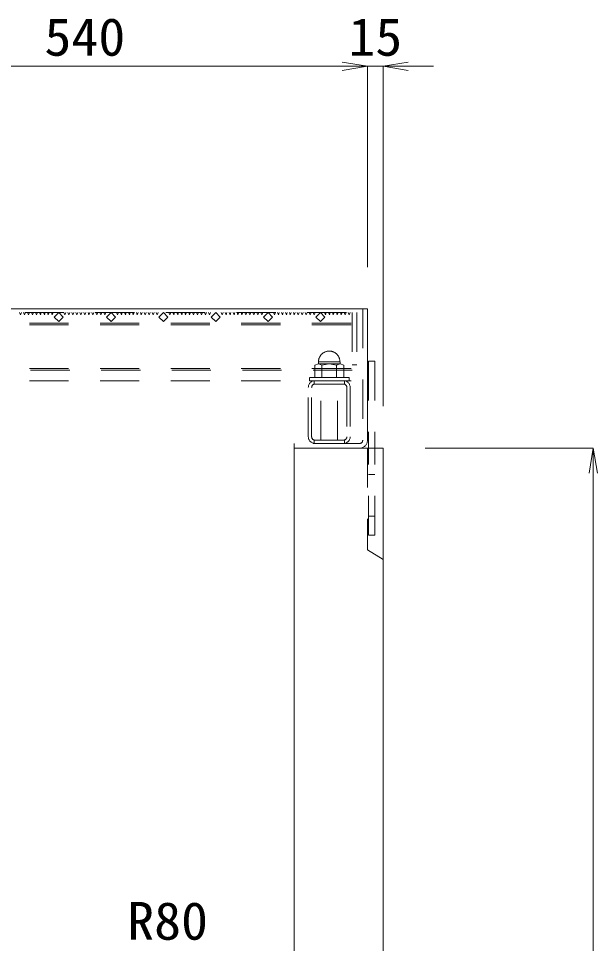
# Model space of a CAD drawing. Units: millimetres at full size; some dimension numbers follow another scale. Extents: x -734 to 58102, y 49499 to 87169.
# Drawn here: x 38723 to 39276, y 56570 to 57454 of the extents above; entities that cross this region are included whole.
import ezdxf
from ezdxf.enums import TextEntityAlignment as Align

# ---------------------------------------------------------------- set-up
doc = ezdxf.new("R2010")
doc.units = ezdxf.units.MM
doc.header["$LTSCALE"] = 50
doc.linetypes.add('USER1', pattern=[1.35, 0.75, -0.6])
for name, color, linetype, lineweight in [('寸法線', 7, 'Continuous', 13), ('引出線', 4, 'Continuous', 13), ('本体', 2, 'Continuous', 20), ('ｸﾞﾚｰﾁﾝｸﾞ', 7, 'USER1', 9)]:
    doc.layers.add(name, color=color, linetype=linetype, lineweight=lineweight)
doc.styles.add('ＭＳ 明朝', font='')
doc.styles.get('ＭＳ 明朝').set_extended_font_data('MS Mincho')

# ---------------------------------------------------------------- blocks, each defined once
blk = doc.blocks.new('open_arrow')
at = {"color": 0, "linetype": 'Continuous', "lineweight": -2}
blk.add_lwpolyline([(7.5, 1.25), (0, 0), (7.5, -1.25)], dxfattribs=at)

msp = doc.modelspace()

# ---------------------------------------------------------------- linework, layer by layer
at = {"layer": '寸法線'}
for p, q in [((39056.09, 57408.54), (38516.09, 57408.54)), ((39008.09, 57408.54), (39119.09, 57408.54)), ((39056.09, 57216.64), (39056.09, 57408.54)), ((39056.09, 57216.64), (39056.09, 57408.54)), ((39071.09, 57083.63), (39071.09, 57408.54)), ((39111.11, 57043.61), (39271.91, 57043.61)), ((39271.91, 57043.61), (39271.91, 55993.62))]:
    msp.add_line(p, q, dxfattribs=at)
at = {"layer": '本体'}
for p, q in [((38986.09, 56537.65), (38986.09, 57043.61)), ((39071.1, 57043.61), (38986.09, 57043.61)), ((39071.09, 55993.62), (39071.09, 57043.61))]:
    msp.add_line(p, q, dxfattribs=at)
at = {"layer": '本体', "linetype": 'USER1', "lineweight": 9}
for p, q in [((39056.1, 57043.61), (39056.1, 56946.61)), ((39056.1, 56946.61), (39071.1, 56937.11))]:
    msp.add_line(p, q, dxfattribs=at)
at = {"layer": 'ｸﾞﾚｰﾁﾝｸﾞ', "linetype": 'Continuous'}
for p, q in [((38516.09, 57176.61), (39056.09, 57176.62)), ((39056.09, 57176.61), (39056.09, 57051.11))]:
    msp.add_line(p, q, dxfattribs=at)
at = {"layer": 'ｸﾞﾚｰﾁﾝｸﾞ', "lineweight": 5}
msp.add_line((38526.09, 57173.11), (39046.1, 57173.11), dxfattribs=at)
at = {"layer": 'ｸﾞﾚｰﾁﾝｸﾞ'}
for p, q in [((38723.69, 57173.11), (38724.59, 57171.01)), ((38724.59, 57171.01), (38725.49, 57173.11)), ((38727.49, 57173.11), (38728.39, 57171.01)), ((38728.39, 57171.01), (38729.29, 57173.11)), ((38731.29, 57173.11), (38732.19, 57171.01)), ((38732.19, 57171.01), (38733.09, 57173.11)), ((38735.09, 57173.11), (38735.99, 57171.01)), ((38735.99, 57171.01), (38736.89, 57173.11)), ((38738.89, 57173.11), (38739.79, 57171.01)), ((38739.79, 57171.01), (38740.69, 57173.11)), ((38742.69, 57173.11), (38743.59, 57171.01)), ((38743.59, 57171.01), (38744.49, 57173.11)), ((38746.49, 57173.11), (38747.39, 57171.01)), ((38747.39, 57171.01), (38748.29, 57173.11)), ((38750.29, 57173.11), (38751.19, 57171.01)), ((38751.19, 57171.01), (38752.09, 57173.11)), ((38754.09, 57173.11), (38755, 57171.01)), ((38755, 57171.01), (38755.89, 57173.11)), ((38761.09, 57173.11), (38756.85, 57168.87)), ((38765.34, 57168.87), (38761.09, 57173.11)), ((38766.09, 57173.11), (38766.99, 57171.01)), ((38766.99, 57171.01), (38767.89, 57173.11)), ((38769.89, 57173.11), (38770.79, 57171.01)), ((38770.79, 57171.01), (38771.69, 57173.11)), ((38773.69, 57173.11), (38774.59, 57171.01)), ((38774.59, 57171.01), (38775.49, 57173.11)), ((38777.49, 57173.11), (38778.39, 57171.01)), ((38778.39, 57171.01), (38779.29, 57173.11)), ((38781.29, 57173.11), (38782.19, 57171.01)), ((38782.19, 57171.01), (38783.09, 57173.11)), ((38785.09, 57173.11), (38785.99, 57171.01)), ((38787.09, 57173.11), (38786.2, 57171.01)), ((38790, 57171.01), (38789.1, 57173.11)), ((38790.89, 57173.11), (38790, 57171.01)), ((38793.79, 57171.01), (38792.9, 57173.11)), ((38794.69, 57173.11), (38793.79, 57171.01)), ((38797.59, 57171.01), (38796.7, 57173.11)), ((38798.5, 57173.11), (38797.59, 57171.01)), ((38801.4, 57171.01), (38800.5, 57173.11)), ((38802.29, 57173.11), (38801.4, 57171.01)), ((38805.2, 57171.01), (38804.29, 57173.11)), ((38806.09, 57173.11), (38805.2, 57171.01)), ((38806.85, 57168.87), (38811.1, 57173.11)), ((38811.1, 57173.11), (38815.34, 57168.87)), ((38817.19, 57171.01), (38816.29, 57173.11)), ((38818.1, 57173.11), (38817.19, 57171.01)), ((38821, 57171.01), (38820.1, 57173.11)), ((38821.9, 57173.11), (38821, 57171.01)), ((38824.8, 57171.01), (38823.9, 57173.11)), ((38825.7, 57173.11), (38824.8, 57171.01)), ((38828.6, 57171.01), (38827.7, 57173.11)), ((38829.5, 57173.11), (38828.6, 57171.01)), ((38832.4, 57171.01), (38831.5, 57173.11)), ((38833.3, 57173.11), (38832.4, 57171.01)), ((38836.2, 57171.01), (38835.3, 57173.11)), ((38837.1, 57173.11), (38836.2, 57171.01)), ((38840, 57171.01), (38839.1, 57173.11)), ((38840.9, 57173.11), (38840, 57171.01)), ((38843.8, 57171.01), (38842.9, 57173.11)), ((38844.7, 57173.11), (38843.8, 57171.01)), ((38847.6, 57171.01), (38846.7, 57173.11)), ((38848.5, 57173.11), (38847.6, 57171.01)), ((38851.4, 57171.01), (38850.5, 57173.11)), ((38852.3, 57173.11), (38851.4, 57171.01)), ((38855.2, 57171.01), (38854.3, 57173.11)), ((38856.1, 57173.11), (38855.2, 57171.01)), ((38856.85, 57168.87), (38861.1, 57173.11)), ((38861.1, 57173.11), (38865.34, 57168.87)), ((38867.19, 57171.01), (38866.29, 57173.11)), ((38868.1, 57173.11), (38867.19, 57171.01)), ((38871, 57171.01), (38870.1, 57173.11)), ((38871.9, 57173.11), (38871, 57171.01)), ((38874.8, 57171.01), (38873.9, 57173.11)), ((38875.7, 57173.11), (38874.8, 57171.01)), ((38878.6, 57171.01), (38877.7, 57173.11)), ((38879.5, 57173.11), (38878.6, 57171.01)), ((38882.4, 57171.01), (38881.5, 57173.11)), ((38883.3, 57173.11), (38882.4, 57171.01)), ((38886.2, 57171.01), (38885.3, 57173.11)), ((38887.1, 57173.11), (38886.2, 57171.01)), ((38890, 57171.01), (38889.1, 57173.11)), ((38890.9, 57173.11), (38890, 57171.01)), ((38893.8, 57171.01), (38892.9, 57173.11)), ((38894.7, 57173.11), (38893.8, 57171.01)), ((38897.6, 57171.01), (38896.7, 57173.11)), ((38898.5, 57173.11), (38897.6, 57171.01)), ((38901.4, 57171.01), (38900.5, 57173.11)), ((38902.3, 57173.11), (38901.4, 57171.01)), ((38905.2, 57171.01), (38904.3, 57173.11)), ((38906.1, 57173.11), (38905.2, 57171.01)), ((38906.85, 57168.87), (38911.1, 57173.11)), ((38911.1, 57173.11), (38915.34, 57168.87)), ((38917.19, 57171.01), (38916.29, 57173.11)), ((38918.1, 57173.11), (38917.19, 57171.01)), ((38921, 57171.01), (38920.1, 57173.11)), ((38921.9, 57173.11), (38921, 57171.01)), ((38924.8, 57171.01), (38923.9, 57173.11)), ((38925.7, 57173.11), (38924.8, 57171.01)), ((38928.6, 57171.01), (38927.7, 57173.11)), ((38929.5, 57173.11), (38928.6, 57171.01)), ((38932.4, 57171.01), (38931.5, 57173.11)), ((38933.29, 57173.11), (38932.4, 57171.01)), ((38936.2, 57171.01), (38935.3, 57173.11)), ((38937.1, 57173.11), (38936.2, 57171.01)), ((38940, 57171.01), (38939.1, 57173.11)), ((38940.9, 57173.11), (38940, 57171.01)), ((38943.8, 57171.01), (38942.9, 57173.11)), ((38944.7, 57173.11), (38943.8, 57171.01)), ((38947.6, 57171.01), (38946.7, 57173.11)), ((38948.5, 57173.11), (38947.6, 57171.01)), ((38951.4, 57171.01), (38950.5, 57173.11)), ((38952.3, 57173.11), (38951.4, 57171.01)), ((38955.2, 57171.01), (38954.3, 57173.11)), ((38956.1, 57173.11), (38955.2, 57171.01)), ((38956.85, 57168.87), (38961.1, 57173.11)), ((38961.1, 57173.11), (38965.34, 57168.87)), ((38967.19, 57171.01), (38966.29, 57173.11)), ((38968.1, 57173.11), (38967.19, 57171.01)), ((38971, 57171.01), (38970.1, 57173.11)), ((38971.9, 57173.11), (38971, 57171.01)), ((38974.8, 57171.01), (38973.9, 57173.11)), ((38975.7, 57173.11), (38974.8, 57171.01)), ((38978.6, 57171.01), (38977.7, 57173.11)), ((38979.5, 57173.11), (38978.6, 57171.01)), ((38982.4, 57171.01), (38981.5, 57173.11)), ((38983.3, 57173.11), (38982.4, 57171.01)), ((38986.2, 57171.01), (38985.3, 57173.11)), ((38987.1, 57173.11), (38986.2, 57171.01)), ((38990, 57171.01), (38989.1, 57173.11)), ((38990.9, 57173.11), (38990, 57171.01)), ((38993.8, 57171.01), (38992.9, 57173.11)), ((38994.7, 57173.11), (38993.8, 57171.01)), ((38997.6, 57171.01), (38996.7, 57173.11)), ((38998.5, 57173.11), (38997.6, 57171.01)), ((39001.4, 57171.01), (39000.5, 57173.11)), ((39002.3, 57173.11), (39001.4, 57171.01)), ((39005.2, 57171.01), (39004.3, 57173.11)), ((39006.1, 57173.11), (39005.2, 57171.01)), ((39006.85, 57168.87), (39011.1, 57173.11)), ((39011.1, 57173.11), (39015.34, 57168.87)), ((39015.9, 57171.01), (39015, 57173.11)), ((39016.8, 57173.11), (39015.9, 57171.01)), ((39019.7, 57171.01), (39018.8, 57173.11)), ((39020.6, 57173.11), (39019.7, 57171.01)), ((39023.5, 57171.01), (39022.6, 57173.11)), ((39024.4, 57173.11), (39023.5, 57171.01)), ((39027.3, 57171.01), (39026.4, 57173.11)), ((39028.2, 57173.11), (39027.3, 57171.01)), ((39031.1, 57171.01), (39030.2, 57173.11)), ((39032, 57173.11), (39031.1, 57171.01)), ((39034.9, 57171.01), (39034, 57173.11)), ((39035.8, 57173.11), (39034.9, 57171.01)), ((39038.7, 57171.01), (39037.8, 57173.11)), ((39039.6, 57173.11), (39038.7, 57171.01)), ((39041.6, 57173.11), (39041.6, 57108.11)), ((39041.6, 57173.11), (39041.6, 57123.11)), ((39046.1, 57173.11), (39046.1, 57123.11)), ((39051.59, 57176.61), (39051.59, 57051.11)), ((38530.59, 57163.11), (39041.6, 57163.11)), ((38530.59, 57161.61), (39041.6, 57161.61)), ((38756.85, 57168.87), (38761.09, 57164.63)), ((38761.09, 57164.63), (38765.34, 57168.87)), ((38811.1, 57164.63), (38806.85, 57168.87)), ((38815.34, 57168.87), (38811.1, 57164.63)), ((38861.1, 57164.63), (38856.85, 57168.87)), ((38865.34, 57168.87), (38861.1, 57164.63)), ((38911.1, 57164.63), (38906.85, 57168.87)), ((38915.34, 57168.87), (38911.1, 57164.63)), ((38961.1, 57164.63), (38956.85, 57168.87)), ((38965.34, 57168.87), (38961.1, 57164.63)), ((39011.1, 57164.63), (39006.85, 57168.87)), ((39015.34, 57168.87), (39011.1, 57164.63)), ((39029.98, 57126.11), (39009.21, 57126.11)), ((39009.21, 57126.11), (39009.21, 57124.11)), ((39029.98, 57124.11), (39029.98, 57126.11)), ((39057.09, 57126.61), (39057.09, 57043.61)), ((39063.09, 57126.61), (39057.09, 57126.61)), ((39063.09, 57126.61), (39063.09, 57043.61)), ((38530.59, 57119.61), (39041.6, 57119.61)), ((39041.6, 57118.11), (38530.59, 57118.11)), ((39009.21, 57124.11), (39005.75, 57122.91)), ((39005.75, 57122.91), (39005.75, 57111.11)), ((39012.67, 57122.91), (39009.21, 57124.11)), ((39009.21, 57124.11), (39029.98, 57124.11)), ((39019.59, 57124.11), (39012.67, 57122.91)), ((39012.67, 57122.91), (39012.67, 57111.11)), ((39026.52, 57122.91), (39019.59, 57124.11)), ((39029.98, 57124.11), (39026.52, 57122.91)), ((39026.52, 57111.11), (39026.52, 57122.91)), ((39033.44, 57122.91), (39029.98, 57124.11)), ((39033.44, 57111.11), (39033.44, 57122.91)), ((39046.1, 57123.11), (39041.6, 57123.11)), ((39038.59, 57111.11), (39000.59, 57111.11)), ((39000.59, 57111.11), (39000.59, 57108.11)), ((39005.75, 57111.11), (39019.59, 57111.11)), ((39019.59, 57111.11), (39033.44, 57111.11)), ((39038.59, 57111.11), (39019.59, 57111.11)), ((39019.59, 57111.11), (39026.52, 57111.11)), ((39038.59, 57108.11), (39038.59, 57111.11)), ((38530.59, 57108.11), (39041.6, 57108.11)), ((38999.6, 57054.51), (38999.6, 57101.71)), ((39000.59, 57108.11), (39038.59, 57108.11)), ((39002.8, 57054.51), (39002.8, 57101.71)), ((39005.09, 57108.05), (39005.09, 57104.79)), ((39005.99, 57108.11), (39033.2, 57108.11)), ((39005.99, 57104.91), (39033.2, 57104.91)), ((39006, 57108.11), (39033.2, 57108.11)), ((39006, 57108.11), (39033.19, 57108.11)), ((39011.6, 57051.31), (39011.6, 57108.11)), ((39027.6, 57108.11), (39011.6, 57108.11)), ((39027.6, 57051.31), (39027.6, 57108.11)), ((39034.09, 57108.05), (39034.09, 57104.79)), ((39036.39, 57101.71), (39036.39, 57054.51)), ((39039.6, 57101.71), (39039.6, 57054.51)), ((39048.59, 57048.11), (38986.09, 57048.11)), ((38986.09, 57048.11), (38986.09, 57043.61)), ((39005.09, 57051.44), (39005.09, 57048.18)), ((39033.2, 57051.31), (39005.99, 57051.31)), ((39033.2, 57048.11), (39005.99, 57048.11)), ((39034.09, 57051.44), (39034.09, 57048.18)), ((39057.09, 56960.62), (39057.09, 57043.61)), ((39063.09, 56960.62), (39063.09, 57043.61)), ((39057.1, 57018.62), (39063.1, 57018.62)), ((39057.1, 56978.62), (39063.1, 56978.62)), ((39063.09, 56960.62), (39057.09, 56960.62))]:
    msp.add_line(p, q, dxfattribs=at)
for centre, radius, start, end in [((39019.59, 57126.11), 10.25, 0, 180), ((39005.99, 57101.71), 6.4, 90, 180), ((39005.99, 57101.71), 3.2, 90, 180), ((39033.2, 57101.71), 6.4, 0, 90), ((39033.2, 57101.71), 3.2, 0, 90), ((39005.99, 57054.51), 6.4, 180, 270), ((39005.99, 57054.51), 3.2, 180, 270), ((39033.2, 57054.51), 6.4, 270, 0), ((39033.2, 57054.51), 3.2, 270, 0), ((39048.59, 57051.11), 7.5, 270, 0), ((39048.59, 57051.11), 3, 270, 0)]:
    msp.add_arc(centre, radius, start, end, dxfattribs=at)

# ---------------------------------------------------------------- block references
at = {"layer": '寸法線', "xscale": 3.2, "yscale": 3.2}
for p, rotation in [((39056.09, 57408.54), 180), ((39056.09, 57408.54), 180), ((39271.91, 57043.61), 270)]:
    msp.add_blockref('open_arrow', p, dxfattribs=dict(at, rotation=rotation))
msp.add_blockref('open_arrow', (39071.09, 57408.54), dxfattribs=at)

# ---------------------------------------------------------------- texts
at = {"layer": '寸法線', "style": 'ＭＳ 明朝', "width": 1.05}
for s, p in [('540', (38786.09, 57436.56)), ('15', (39063.59, 57436.56))]:
    msp.add_text(s, height=36.03, dxfattribs=at).set_placement(p, align=Align.MIDDLE_CENTER)
at = {"layer": '引出線', "style": 'ＭＳ 明朝', "width": 1.05}
msp.add_text('R80', height=36.03, dxfattribs=at).set_placement((38903.77, 56610.02), align=Align.TOP_RIGHT)

doc.saveas('drawing.dxf')
